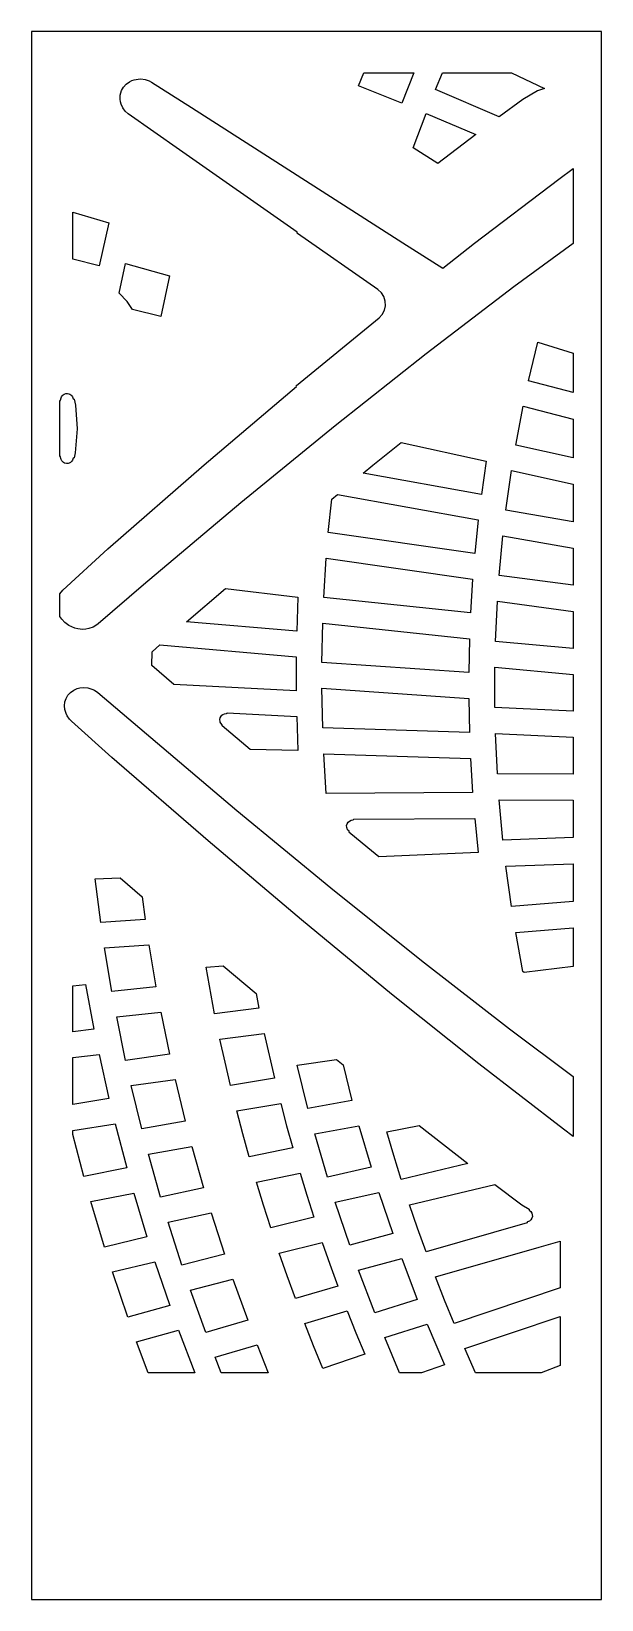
# Model space of a CAD drawing. Extents: x 0 to 400, y 0 to 1100.
import ezdxf

# ---------------------------------------------------------------- set-up
doc = ezdxf.new("R2010")
doc.units = 0
doc.layers.add('CUT', color=1, linetype='CONTINUOUS')
doc.layers.add('OUTLINE', color=7, linetype='CONTINUOUS')

msp = doc.modelspace()

# ---------------------------------------------------------------- linework, layer by layer
at = {"layer": 'CUT'}
for points in [[(259.8, 1049.56), (229.55, 1061.85), (233.11, 1071), (268.34, 1071)], [(288.32, 1071), (336.82, 1071), (359.92, 1060.04), (354.98, 1058.35), (344.64, 1052.29), (328.24, 1040.14), (283.41, 1059.11)], [(380, 951.2), (338.49, 920.85), (276.81, 873.87), (212.98, 823.4), (146.97, 769.39), (78.71, 711.73), (46.84, 684.49), (45.17, 683.22), (43.31, 682.17), (40.26, 681.08), (38.11, 680.68), (35.9, 680.55), (32.56, 680.88), (30.38, 681.44), (28.27, 682.25), (26.27, 683.32), (23.56, 685.33), (21.28, 687.78), (20.05, 689.61), (20, 705.57), (21.99, 708.08), (53.73, 737.07), (121.13, 795.91), (185.95, 850.83), (185.81, 851.28), (186.03, 851.68), (243.85, 899.1), (246.11, 901.5), (247.63, 904.38), (248.36, 907.56), (248.23, 910.82), (247.26, 913.93), (245.52, 916.67), (243.08, 918.9), (186.68, 958.27), (186.51, 958.44), (186.43, 958.66), (186.53, 959.11), (103.79, 1016.85), (67.96, 1042.19), (65.86, 1044.12), (64.18, 1046.38), (63, 1048.89), (62.5, 1050.66), (62.25, 1052.46), (62.34, 1055.16), (62.72, 1056.91), (63.33, 1058.6), (64.69, 1060.93), (66.51, 1062.95), (68.74, 1064.58), (70.4, 1065.42), (72.18, 1066.04), (74.98, 1066.55), (76.9, 1066.59), (79.77, 1066.22), (82.52, 1065.32), (84.25, 1064.46), (112.4, 1046.71), (260.47, 951.71), (288.54, 933.85), (310.72, 951.4), (369.87, 996.43), (380, 1003.82)], [(311.8, 1027.63), (285.02, 1007.24), (267.81, 1018.3), (276.83, 1042.48)], [(29, 973.23), (54.44, 965.61), (47.48, 935.49), (29, 940.33)], [(96.78, 928.52), (90.73, 899.98), (70.83, 904.83), (67.13, 910.58), (61.63, 916.34), (66.11, 937.14)], [(355.19, 881.98), (380, 874.4), (380, 846.64), (348.68, 854.79)], [(28.86, 843.71), (29.4, 842.31), (29.57, 842.16), (30, 842.09), (30.9, 837.82), (32.03, 821.12), (30.8, 804.37), (30.01, 800.79), (29.58, 800.73), (29.4, 800.58), (28.84, 799.14), (28.35, 798.44), (27.38, 797.59), (26.63, 797.2), (25.8, 796.96), (24.53, 796.92), (23.28, 797.24), (22.52, 797.65), (21.88, 798.19), (21.33, 798.86), (20.94, 799.62), (20.68, 800.44), (20.55, 801.54), (20.41, 801.73), (20, 801.89), (20, 841), (20.41, 841.16), (20.55, 841.35), (20.79, 842.88), (21.12, 843.67), (21.6, 844.38), (22.2, 844.98), (22.91, 845.47), (24.12, 845.91), (25.4, 845.98), (26.25, 845.81), (27.04, 845.5), (27.76, 845.02), (28.38, 844.42)], [(380, 800.95), (339.7, 809.68), (344.91, 837.18), (380, 828)], [(232.75, 790.16), (239.44, 795.69), (259.44, 811.69), (319.06, 798.55), (315.63, 775.16)], [(380, 755.96), (332.84, 764.15), (336.76, 791.9), (380, 782.47)], [(313.4, 757.27), (310.95, 733.73), (208.27, 748.43), (210.65, 771.88), (214.74, 775.25)], [(380, 711.46), (328.13, 718.27), (330.74, 746.22), (380, 737.6)], [(307.99, 692.06), (205.1, 702.92), (206.8, 730.56), (309.46, 715.73)], [(108.8, 685.93), (136.15, 709.26), (187.02, 703.15), (186.15, 679.35)], [(326.87, 700.22), (380, 693.17), (380, 667.25), (325.56, 672.11)], [(306.75, 650.2), (203.8, 657.22), (204.36, 684.97), (307.24, 673.97)], [(90.19, 669.65), (185.82, 661.39), (185.82, 637.52), (99.83, 641.94), (84.61, 655.23), (84.64, 664.77)], [(380, 649.01), (380, 623.16), (325.14, 625.75), (325.14, 653.97)], [(24.33, 621.61), (23.5, 624.25), (23.22, 626.95), (23.5, 629.62), (24.33, 632.14), (25.68, 634.42), (27.49, 636.38), (29.7, 637.93), (32.23, 639.03), (34.03, 639.48), (36.86, 639.72), (39.72, 639.43), (42.51, 638.62), (44.28, 637.81), (46.72, 636.21), (75.98, 611.21), (144.11, 553.52), (210, 499.2), (273.7, 448.19), (335.28, 400.4), (380, 366.84), (380, 324.92), (373.18, 330.01), (313.92, 375.81), (252.68, 424.72), (189.38, 476.81), (123.98, 532.15), (56.44, 590.77), (28.19, 616.25), (26.84, 617.62), (25.17, 619.94)], [(307.24, 608.22), (204.36, 611.38), (203.8, 639.21), (306.75, 632.06)], [(137.27, 621.68), (137.45, 622.08), (186.15, 619.51), (187.02, 595.59), (153.44, 596.19), (133.8, 612.93), (133.94, 613.34), (133.89, 613.57), (132.88, 614.76), (132.48, 615.54), (132.35, 615.96), (132.19, 617.25), (132.43, 618.55), (133.03, 619.71), (133.62, 620.36), (134.31, 620.88), (135.52, 621.39), (136.85, 621.51)], [(380, 604.92), (380, 579), (326.87, 579.27), (325.56, 607.56)], [(309.46, 566.15), (206.8, 565.46), (205.1, 593.33), (307.99, 590.03)], [(380, 534.57), (330.74, 532.73), (328.13, 561.04), (380, 560.71)], [(226.04, 547.27), (226.08, 547.49), (310.95, 547.95), (313.4, 524.07), (243.82, 520.97), (235.9, 527.36), (222.72, 538.3), (222.84, 538.49), (222.81, 538.94), (221.84, 540.05), (221.44, 540.81), (221.19, 541.64), (221.13, 542.91), (221.45, 544.16), (222.11, 545.27), (223.05, 546.13), (224.22, 546.69), (225.74, 546.94)], [(44.73, 505.56), (62.37, 506.17), (77.63, 492.93), (79.77, 477.16), (48.73, 474.94)], [(380, 516.21), (380, 489.7), (336.76, 486.23), (332.84, 514.51)], [(380, 471.22), (380, 444.17), (345.69, 439.92), (344.75, 440.66), (339.7, 468.04)], [(51.39, 457.11), (82.44, 459.29), (87.4, 429.85), (56.52, 426.54)], [(134.52, 444.63), (157.65, 425.22), (159.66, 414.89), (128.57, 410.99), (122.52, 443.62)], [(43.84, 400.21), (29, 398.35), (29, 430.59), (38.03, 431.39)], [(59.84, 408.75), (90.73, 412.02), (96.78, 382.66), (66.11, 378.25)], [(135.85, 376.88), (132.26, 393.15), (163.36, 397), (170.49, 365.74), (139.65, 360.64)], [(29, 380.18), (47.48, 382.47), (54.44, 351.39), (29, 347.28)], [(213.92, 378.92), (218.63, 375.13), (224.9, 350.21), (193.99, 344.47), (186.39, 374.95)], [(70.09, 360.52), (100.78, 364.89), (107.92, 335.63), (77.48, 330.13)], [(183.33, 316.82), (152.78, 310.51), (148.32, 326.67), (144.06, 342.86), (174.92, 347.92), (179.02, 332.36)], [(36.76, 296.78), (29, 326.36), (29, 328.94), (58.74, 333.72), (66.85, 302.77)], [(198.8, 326.68), (229.74, 332.39), (238.24, 303.32), (207.65, 296.36)], [(272.04, 332.48), (306.24, 305.92), (259.42, 294.73), (254.25, 311.41), (249.32, 328.13)], [(82.12, 312.48), (112.57, 317.93), (120.8, 288.81), (90.64, 282.24)], [(198.17, 268.19), (167.97, 260.67), (162.84, 276.73), (157.92, 292.83), (188.49, 299.1), (193.23, 283.63)], [(348.02, 264.89), (347.88, 264.71), (347.85, 264.27), (276.83, 243.9), (270.89, 260.44), (265.2, 277.03), (325.18, 291.28), (344.13, 276.83), (349.14, 273.82), (349.06, 273.38), (349.16, 273.17), (350.29, 272.21), (351, 271.16), (351.39, 269.95), (351.4, 268.68), (351.05, 267.45), (350.38, 266.38), (349.42, 265.55)], [(41.69, 279.22), (71.8, 285.18), (81.06, 254.39), (51.26, 247.32)], [(213.19, 278.68), (243.81, 285.61), (253.51, 256.74), (223.28, 248.58)], [(95.93, 264.67), (126.11, 271.21), (135.41, 242.26), (105.57, 234.6)], [(173.83, 243.12), (204.06, 250.59), (209.43, 235.23), (215, 219.91), (185.19, 211.2), (179.4, 227.14)], [(283.41, 226.36), (356.1, 247.11), (371, 251.36), (371, 218.62), (296.55, 193.57), (289.86, 209.94)], [(56.84, 229.86), (86.66, 236.9), (97.06, 206.31), (67.59, 198.16)], [(229.55, 231.04), (259.8, 239.17), (270.69, 210.55), (240.87, 201.18)], [(111.51, 217.15), (141.38, 224.77), (151.76, 196.03), (122.26, 187.29)], [(233.82, 172.06), (204.43, 162.16), (197.99, 177.95), (191.77, 193.79), (221.61, 202.47), (227.61, 187.24)], [(371, 198.69), (371, 164.17), (357.69, 159), (311.57, 159), (303.93, 176.22)], [(81.99, 159), (73.81, 180.82), (103.31, 188.93), (114.67, 159)], [(273.67, 159), (258.33, 159), (247.86, 183.8), (277.7, 193.13), (289.76, 164.79)], [(158.38, 178.67), (166.19, 159), (133.15, 159), (128.85, 169.97)]]:
    msp.add_lwpolyline(points, close=True, dxfattribs=at)
at = {"layer": 'OUTLINE'}
msp.add_lwpolyline([(0, 0), (400, 0), (400, 1100), (0, 1100)], close=True, dxfattribs=at)

doc.saveas('drawing.dxf')
